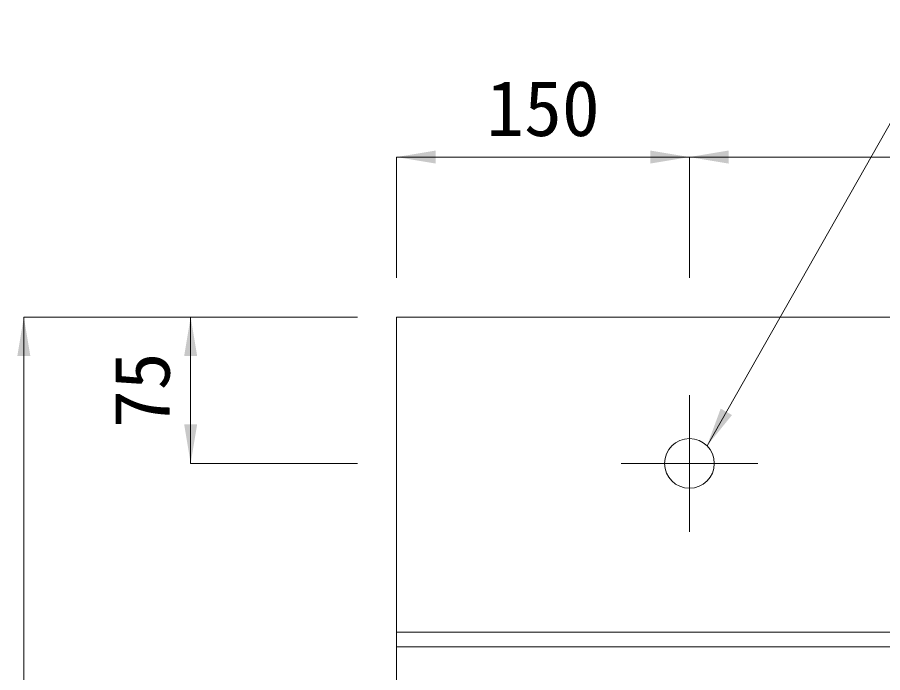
# Model space of a CAD drawing. Units: millimetres at full size. Extents: x 50430 to 75195, y 24892 to 47415.
# Drawn here: x 68388.2 to 68831.5, y 28094 to 28429.8 of the extents above; entities that cross this region are included whole.
import ezdxf
from ezdxf.enums import TextEntityAlignment as Align

# ---------------------------------------------------------------- set-up
doc = ezdxf.new("R2010")
doc.units = ezdxf.units.MM
doc.header["$LTSCALE"] = 30
doc.linetypes.add('USER1', pattern=[1.35, 0.75, -0.6])
doc.linetypes.add('USER2', pattern=[28.575, 19.05, -3.175, 3.175, -3.175])
for name, color, linetype, lineweight in [('寸法線', 7, 'Continuous', 9), ('本体', 2, 'Continuous', 20), ('ｲﾝｻｰﾄ', 3, 'USER1', 5)]:
    doc.layers.add(name, color=color, linetype=linetype, lineweight=lineweight)
doc.styles.add('ＭＳ ゴシック', font='')
doc.styles.get('ＭＳ ゴシック').set_extended_font_data('MS Gothic')

# ---------------------------------------------------------------- blocks, each defined once
blk = doc.blocks.new('filled_arrow')
at = {"color": 0, "linetype": 'Continuous', "lineweight": -2}
blk.add_solid([(7.5, 1.25), (0, 0), (7.5, -1.25)], dxfattribs=at)

msp = doc.modelspace()

# ---------------------------------------------------------------- linework, layer by layer
at = {"layer": '寸法線'}
for p, q in [((68582.46, 28358.17), (68732.46, 28358.17)), ((68582.46, 28296.22), (68582.46, 28358.17)), ((68732.46, 28296.22), (68732.46, 28358.17)), ((68732.46, 28358.17), (69430.46, 28358.17)), ((68732.46, 28296.22), (68732.46, 28358.17)), ((68391.53, 28276.22), (68391.53, 27758.23)), ((68562.46, 28276.22), (68391.53, 28276.22)), ((68476.99, 28201.22), (68476.99, 28276.22)), ((68562.46, 28276.22), (68476.99, 28276.22)), ((68562.46, 28201.22), (68476.99, 28201.22))]:
    msp.add_line(p, q, dxfattribs=at)
at = {"layer": '寸法線', "linetype": 'USER2'}
for p, q in [((68732.46, 28166.24), (68732.46, 28236.21)), ((68697.47, 28201.22), (68767.45, 28201.22))]:
    msp.add_line(p, q, dxfattribs=at)
at = {"layer": '寸法線'}
msp.add_lwpolyline([(68741.48, 28210.24), (68866.21, 28429.76), (69154.44, 28429.76)], dxfattribs=at)
at = {"layer": '本体'}
for q in [(69580.46, 28276.22), (68582.46, 27758.23)]:
    msp.add_line((68582.46, 28276.22), q, dxfattribs=at)
at = {"layer": '本体', "lineweight": 9}
for p, q in [((68582.46, 28114.72), (68980.47, 28114.72)), ((68582.46, 28107.22), (68980.47, 28107.22))]:
    msp.add_line(p, q, dxfattribs=at)
at = {"layer": 'ｲﾝｻｰﾄ', "linetype": 'Continuous'}
msp.add_circle((68732.46, 28201.22), 12.75, dxfattribs=at)

# ---------------------------------------------------------------- block references
at = {"layer": '寸法線', "xscale": 2.67, "yscale": 2.67}
for p in [(68582.46, 28358.17), (68732.46, 28358.17)]:
    msp.add_blockref('filled_arrow', p, dxfattribs=at)
for p, rotation in [((68732.46, 28358.17), 180), ((68391.53, 28276.22), 270), ((68476.99, 28276.22), 270), ((68741.48, 28210.24), 60.4), ((68476.99, 28201.22), 90)]:
    msp.add_blockref('filled_arrow', p, dxfattribs=dict(at, rotation=rotation))

# ---------------------------------------------------------------- texts
at = {"layer": '寸法線', "style": 'ＭＳ ゴシック'}
msp.add_text('150', height=28.48, dxfattribs=at).set_placement((68657.46, 28383.17), align=Align.MIDDLE_CENTER)
msp.add_text('75', height=28.48, rotation=90, dxfattribs=at).set_placement((68451.99, 28238.72), align=Align.MIDDLE_CENTER)

doc.saveas('drawing.dxf')
